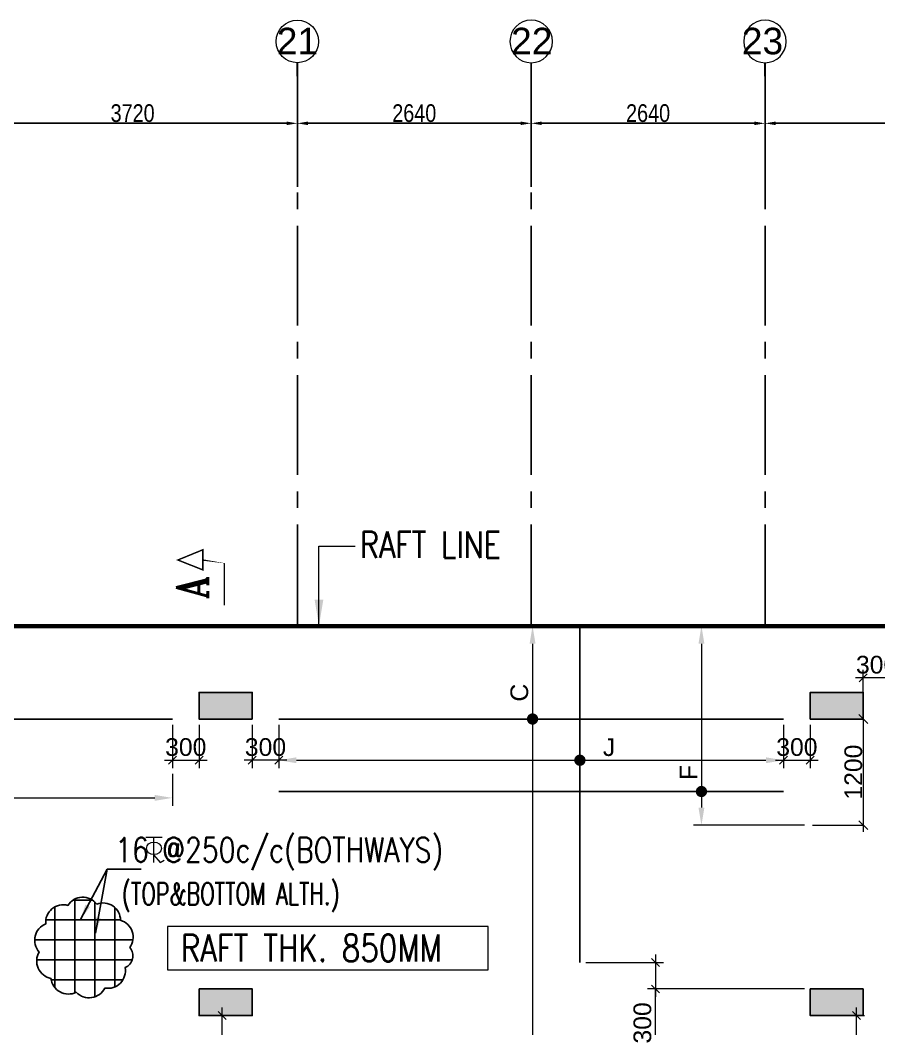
# Model space of a CAD drawing. Header units: millimetres. Extents: x 1123469 to 1752051, y -126924 to 196924.
# Drawn here: x 1596241 to 1605935, y 150644 to 162039 of the extents above; entities that cross this region are included whole.
import ezdxf
from ezdxf.enums import TextEntityAlignment as Align

# ---------------------------------------------------------------- set-up
doc = ezdxf.new("R2010")
doc.units = ezdxf.units.MM
doc.header["$LTSCALE"] = 500
doc.header["$MEASUREMENT"] = 0
doc.header["$PDMODE"] = 34
for name, pattern in [('1', [0]), ('CONTINOUS', [0]), ('DASHED2', [0.375, 0.25, -0.125]), ('Site$0$CENTER2', [1.125, 0.75, -0.125, 0.125, -0.125])]:
    doc.linetypes.add(name, pattern=pattern)
doc.layers.get('Defpoints').update_dxf_attribs({"lineweight": 0})
for name, color, linetype in [('3BEAM NO', 6, 'Continuous'), ('beam', 4, '1'), ('COL. DIM', 3, 'Continuous'), ('GRID', 7, 'Continuous'), ('GRID DIM', 7, 'Continuous'), ('reinf.', 4, 'Continuous'), ('TEX', 7, 'Continuous'), ('TEXT-20', 3, 'Continuous'), ('TOWER AREA COLUMN.', 6, 'Continuous')]:
    doc.layers.add(name, color=color, linetype=linetype)
for name, color, linetype, lineweight in [('ARWO', 1, 'Continuous', 18), ('CUT OUT', 1, 'Continuous', 13), ('dim-M', 1, 'Continuous', 15), ('FOOTING', 1, 'Continuous', 15), ('GRID NO.', 7, 'Continuous', 20), ('TEXT', 7, 'Continuous', 13), ('TOWER COL HATCH', 253, 'Continuous', 20)]:
    doc.layers.add(name, color=color, linetype=linetype, lineweight=lineweight)
doc.styles.add('2MM', font='romans.shx', dxfattribs={"width": 0.7})
doc.styles.add('3mm', font='arial.ttf')
doc.styles.add('D50', font='arial.ttf', dxfattribs={"width": 0.8})
doc.styles.add('RT', font='romant.shx', dxfattribs={"height": 8})
doc.styles.add('S-T', font='romans.shx')
doc.styles.add('ST5', font='simplex.shx', dxfattribs={"width": 0.85})
doc.dimstyles.new('INNER DIM', dxfattribs={"dimtxt": 200, "dimasz": 120, "dimexe": 25, "dimexo": 25, "dimgap": 12, "dimtad": 1, "dimdec": 0, "dimrnd": 5, "dimzin": 0, "dimdsep": 46, "dimtxsty": 'D50', "dimcen": 0.09, "dimdle": 25, "dimclrt": 6, "dimadec": 0, "dimazin": 0, "dimtfac": 1, "dimtdec": 0, "dimtofl": 0, "dimtmove": 1, "dimatfit": 3, "dimfxl": 75, "dimtolj": 1, "dimtzin": 0, "dimarcsym": 0})
doc.dimstyles.new('PARAMVEER', dxfattribs={"dimtxt": 200, "dimasz": 100, "dimexe": 0, "dimexo": 25, "dimgap": 10, "dimtad": 1, "dimdec": 0, "dimrnd": 5, "dimzin": 0, "dimdsep": 46, "dimtxsty": '3mm', "dimblk": 'OBLIQUE', "dimcen": 0.09, "dimdle": 75, "dimclrd": 1, "dimclre": 1, "dimclrt": 3, "dimadec": 0, "dimazin": 0, "dimtfac": 1, "dimtdec": 0, "dimtmove": 1, "dimatfit": 3, "dimfxl": 100, "dimtolj": 1, "dimtzin": 0, "dimlwd": 18, "dimlwe": 5, "dimarcsym": 0})
doc.dimstyles.new('RAJESH', dxfattribs={"dimtxt": 200, "dimasz": 180, "dimexe": 100, "dimexo": 250, "dimgap": 50, "dimtad": 2, "dimdec": 0, "dimzin": 1, "dimdsep": 46, "dimtxsty": '2MM', "dimblk": 'OBLIQUE', "dimcen": 0, "dimdle": 100, "dimclrd": 1, "dimclre": 1, "dimclrt": 3, "dimadec": 0, "dimazin": 0, "dimtfac": 1, "dimtdec": 0, "dimtix": 1, "dimtmove": 2, "dimatfit": 3, "dimfxl": 1, "dimtolj": 1, "dimlwd": -1, "dimarcsym": 0})
doc.dimstyles.new('S-T50', dxfattribs={"dimtxt": 110, "dimasz": 100, "dimexe": 100, "dimexo": 50, "dimgap": 50, "dimtad": 1, "dimdec": 0, "dimrnd": 5, "dimtxsty": 'S-T', "dimblk": 'OBLIQUE', "dimcen": 2.5, "dimdle": 100, "dimclrd": 1, "dimclre": 1, "dimclrt": 3, "dimadec": 0, "dimazin": 0, "dimtfac": 1, "dimtdec": 0, "dimtix": 1, "dimtmove": 2, "dimatfit": 3, "dimfxl": 1, "dimlwd": -1, "dimlwe": -1, "dimarcsym": 0})

# ---------------------------------------------------------------- blocks, each defined once
blk = doc.blocks.new('GRID MARK')
at = {"layer": 'GRID NO.', "const_width": 50}
blk.add_lwpolyline([(0, -541.264632669976), (0, -891.2646326699759)], dxfattribs=at)
at = {"layer": 'GRID NO.'}
blk.add_circle((0, 0), 541.2646326700032, dxfattribs=at)
at = {"layer": 'GRID NO.', "style": 'D50', "width": 0.8}
blk.add_attdef('Y1', text='', height=500, dxfattribs=at).set_placement((-32.59592988342047, -267.1838401062414), align=Align.CENTER)
blk = doc.blocks.new('*D496')
at = {"layer": 'Defpoints', "color": 0, "linetype": 'Continuous', "transparency": 16777216}
for p in [(1599369.951791321, 160873.7114826486), (1595649.951791321, 160131.9800918272), (1599369.951791321, 160131.9800918272)]:
    blk.add_point(p, dxfattribs=at)
at = {"layer": 'GRID DIM', "color": 0, "linetype": 'Continuous', "lineweight": -2, "transparency": 16777216}
for p, q in [((1595649.951791321, 160156.9800918272), (1595649.951791321, 160898.7114826486)), ((1599369.951791321, 160156.9800918272), (1599369.951791321, 160898.7114826486))]:
    blk.add_line(p, q, dxfattribs=at)
at = {"layer": 'GRID DIM', "linetype": 'Continuous', "lineweight": -2, "transparency": 16777216}
blk.add_line((1595769.951791321, 160873.7114826486), (1599249.951791321, 160873.7114826486), dxfattribs=at)
at = {"layer": 'GRID DIM', "linetype": 'Continuous', "transparency": 16777216}
for points in [[(1595769.951791321, 160893.7114826486), (1595769.951791321, 160853.7114826486), (1595649.951791321, 160873.7114826486)], [(1599249.951791321, 160893.7114826486), (1599249.951791321, 160853.7114826486), (1599369.951791321, 160873.7114826486)]]:
    blk.add_solid(points, dxfattribs=at)
at = {"layer": 'GRID DIM', "linetype": 'Continuous', "transparency": 16777216, "insert": (1597509.951791321, 160987.894293017), "char_height": 200, "attachment_point": 5, "style": 'D50'}
blk.add_mtext('\\A1;3720', dxfattribs=at)
blk = doc.blocks.new('*D497')
at = {"layer": 'Defpoints', "color": 0, "linetype": 'Continuous', "transparency": 16777216}
for p in [(1602009.951791321, 160873.7114826486), (1599369.951791321, 160131.9800918272), (1602009.951791321, 160131.9800918272)]:
    blk.add_point(p, dxfattribs=at)
at = {"layer": 'GRID DIM', "color": 0, "linetype": 'Continuous', "lineweight": -2, "transparency": 16777216}
for p, q in [((1599369.951791321, 160156.9800918272), (1599369.951791321, 160898.7114826486)), ((1602009.951791321, 160156.9800918272), (1602009.951791321, 160898.7114826486))]:
    blk.add_line(p, q, dxfattribs=at)
at = {"layer": 'GRID DIM', "linetype": 'Continuous', "lineweight": -2, "transparency": 16777216}
blk.add_line((1599489.951791321, 160873.7114826486), (1601889.951791321, 160873.7114826486), dxfattribs=at)
at = {"layer": 'GRID DIM', "linetype": 'Continuous', "transparency": 16777216}
for points in [[(1599489.951791321, 160893.7114826486), (1599489.951791321, 160853.7114826486), (1599369.951791321, 160873.7114826486)], [(1601889.951791321, 160893.7114826486), (1601889.951791321, 160853.7114826486), (1602009.951791321, 160873.7114826486)]]:
    blk.add_solid(points, dxfattribs=at)
at = {"layer": 'GRID DIM', "linetype": 'Continuous', "transparency": 16777216, "insert": (1600689.951791321, 160987.826080193), "char_height": 200, "attachment_point": 5, "style": 'D50'}
blk.add_mtext('\\A1;2640', dxfattribs=at)
blk = doc.blocks.new('*D498')
at = {"layer": 'Defpoints', "color": 0, "linetype": 'Continuous', "transparency": 16777216}
for p in [(1604649.951791321, 160873.7114826486), (1602009.951791321, 160131.9800918272), (1604649.951791321, 159990.093829062)]:
    blk.add_point(p, dxfattribs=at)
at = {"layer": 'GRID DIM', "color": 0, "linetype": 'Continuous', "lineweight": -2, "transparency": 16777216}
for p, q in [((1602009.951791321, 160156.9800918272), (1602009.951791321, 160898.7114826486)), ((1604649.951791321, 160015.093829062), (1604649.951791321, 160898.7114826486))]:
    blk.add_line(p, q, dxfattribs=at)
at = {"layer": 'GRID DIM', "linetype": 'Continuous', "lineweight": -2, "transparency": 16777216}
blk.add_line((1602129.951791321, 160873.7114826486), (1604529.951791321, 160873.7114826486), dxfattribs=at)
at = {"layer": 'GRID DIM', "linetype": 'Continuous', "transparency": 16777216}
for points in [[(1602129.951791321, 160893.7114826486), (1602129.951791321, 160853.7114826486), (1602009.951791321, 160873.7114826486)], [(1604529.951791321, 160893.7114826486), (1604529.951791321, 160853.7114826486), (1604649.951791321, 160873.7114826486)]]:
    blk.add_solid(points, dxfattribs=at)
at = {"layer": 'GRID DIM', "linetype": 'Continuous', "transparency": 16777216, "insert": (1603329.951791321, 160987.826080193), "char_height": 200, "attachment_point": 5, "style": 'D50'}
blk.add_mtext('\\A1;2640', dxfattribs=at)
blk = doc.blocks.new('*D499')
at = {"layer": 'Defpoints', "color": 0, "linetype": 'Continuous', "transparency": 16777216}
for p in [(1608369.951791321, 160873.7114826486), (1604649.951791321, 159990.093829062), (1608369.951791321, 159990.093829062)]:
    blk.add_point(p, dxfattribs=at)
at = {"layer": 'GRID DIM', "color": 0, "linetype": 'Continuous', "lineweight": -2, "transparency": 16777216}
for p, q in [((1604649.951791321, 160015.093829062), (1604649.951791321, 160898.7114826486)), ((1608369.951791321, 160015.093829062), (1608369.951791321, 160898.7114826486))]:
    blk.add_line(p, q, dxfattribs=at)
at = {"layer": 'GRID DIM', "linetype": 'Continuous', "lineweight": -2, "transparency": 16777216}
blk.add_line((1604769.951791321, 160873.7114826486), (1608249.951791321, 160873.7114826486), dxfattribs=at)
at = {"layer": 'GRID DIM', "linetype": 'Continuous', "transparency": 16777216}
for points in [[(1604769.951791321, 160893.7114826486), (1604769.951791321, 160853.7114826486), (1604649.951791321, 160873.7114826486)], [(1608249.951791321, 160893.7114826486), (1608249.951791321, 160853.7114826486), (1608369.951791321, 160873.7114826486)]]:
    blk.add_solid(points, dxfattribs=at)
at = {"layer": 'GRID DIM', "linetype": 'Continuous', "transparency": 16777216, "insert": (1606509.951791321, 160987.894293017), "char_height": 200, "attachment_point": 5, "style": 'D50'}
blk.add_mtext('\\A1;3720', dxfattribs=at)
blk = doc.blocks.new('3tgra')
at = {"layer": 'TOWER COL HATCH'}
h = blk.add_hatch(color=253, dxfattribs=at)
h.dxf.hatch_style = 1
h.paths.add_polyline_path([(1400720.631024875, 91121.73729159398), (1400720.631024875, 91421.73729159398), (1400120.631024875, 91421.73729159398), (1400120.631024875, 91121.73729159398)])
h = blk.add_hatch(color=253, dxfattribs=at)
h.dxf.hatch_style = 1
h.paths.add_polyline_path([(1400120.631024875, 88071.7372915938), (1400120.631024875, 87771.7372915938), (1400720.631024875, 87771.7372915938), (1400720.631024875, 88071.7372915938)])
at = {"layer": 'TOWER AREA COLUMN.', "color": 4}
for points in [[(1400720.631024875, 91121.73729159398), (1400720.631024875, 91421.73729159398), (1400120.631024875, 91421.73729159398), (1400120.631024875, 91121.73729159398)], [(1400120.631024875, 88071.7372915938), (1400120.631024875, 87771.7372915938), (1400720.631024875, 87771.7372915938), (1400720.631024875, 88071.7372915938)]]:
    blk.add_lwpolyline(points, close=True, dxfattribs=at)
blk = doc.blocks.new('A$C07511412')
at = {"layer": 'TEXT', "color": 3, "ltscale": 0.2}
for p, q in [((75.49973801989108, 115.8678531404584), (0.9697080589830877, 115.8678531404584)), ((38.23472303990275, 2.27591954172e-05), (38.23472303990275, 115.8678531404584)), ((38.23472303990275, 33.56740790698677), (67.50152007676661, 0.033050396014005)), ((67.50152007676661, 0.033050396014005), (84.94087022822349, 11.19509466551244))]:
    blk.add_line(p, q, dxfattribs=at)
blk.add_ellipse((38.23472303990275, 65.43420508177951), major_axis=(34.34102606323881, 1.676506e-10), ratio=0.8386295876947087, dxfattribs=at)
blk = doc.blocks.new('_Oblique')
at = {"color": 0, "linetype": 'ByBlock', "lineweight": -2}
blk.add_line((-0.5, -0.5), (0.5, 0.5), dxfattribs=at)
blk = doc.blocks.new('*D588')
at = {"layer": 'COL. DIM', "color": 1, "linetype": 'CONTINOUS', "lineweight": 5, "ltscale": 10, "transparency": 16777216}
for p, q in [((1598859.952104828, 154079.2285490907), (1598859.952104828, 153588.9781159425)), ((1599159.952104828, 154079.2285490907), (1599159.952104828, 153588.9781159425))]:
    blk.add_line(p, q, dxfattribs=at)
at = {"layer": 'COL. DIM', "color": 1, "lineweight": 18, "ltscale": 10, "transparency": 16777216}
blk.add_line((1599249.952104828, 153678.9781159425), (1598769.952104828, 153678.9781159425), dxfattribs=at)
at = {"layer": 'Defpoints', "color": 0, "ltscale": 10, "transparency": 16777216}
for p in [(1598859.952104828, 154144.2285490907), (1599159.952104828, 154144.2285490907), (1598859.952104828, 153678.9781159425)]:
    blk.add_point(p, dxfattribs=at)
at = {"layer": 'COL. DIM', "color": 1, "lineweight": 18, "ltscale": 10, "transparency": 16777216, "xscale": 90, "yscale": 90, "zscale": 90, "rotation": 180}
blk.add_blockref('_Oblique', (1598859.952104828, 153678.9781159425), dxfattribs=at)
at = {"layer": 'COL. DIM', "color": 1, "lineweight": 18, "ltscale": 10, "transparency": 16777216, "xscale": 90, "yscale": 90, "zscale": 90}
blk.add_blockref('_Oblique', (1599159.952104828, 153678.9781159425), dxfattribs=at)
at = {"layer": 'COL. DIM', "color": 3, "ltscale": 10, "transparency": 16777216, "insert": (1599009.952104828, 153826.1609263109), "char_height": 200, "attachment_point": 5, "style": '3mm'}
blk.add_mtext('\\A1;300', dxfattribs=at)
blk = doc.blocks.new('*D589')
at = {"layer": 'COL. DIM', "color": 1, "linetype": 'CONTINOUS', "lineweight": 5, "ltscale": 10, "transparency": 16777216}
for p, q in [((1602034.339306774, 155194.2285490907), (1601935.551950087, 155194.2285490907)), ((1601870.923940419, 149394.2285490904), (1602115.551950087, 149394.2285490904))]:
    blk.add_line(p, q, dxfattribs=at)
at = {"layer": 'COL. DIM', "color": 1, "lineweight": 18, "ltscale": 10, "transparency": 16777216}
blk.add_line((1602025.551950087, 154994.2285490907), (1602025.551950087, 149594.2285490904), dxfattribs=at)
at = {"layer": 'COL. DIM', "color": 1, "ltscale": 10, "transparency": 16777216}
for points in [[(1601992.218616754, 154994.2285490907), (1602058.88528342, 154994.2285490907), (1602025.551950087, 155194.2285490907)], [(1601992.218616754, 149594.2285490904), (1602058.88528342, 149594.2285490904), (1602025.551950087, 149394.2285490904)]]:
    blk.add_solid(points, dxfattribs=at)
at = {"layer": 'Defpoints', "color": 0, "ltscale": 10, "transparency": 16777216}
for p in [(1602099.339306774, 155194.2285490907), (1601805.923940419, 149394.2285490904), (1602025.551950087, 149394.2285490904)]:
    blk.add_point(p, dxfattribs=at)
at = {"layer": 'COL. DIM', "color": 3, "ltscale": 10, "transparency": 16777216, "insert": (1601877.141308865, 154442.1127601293), "char_height": 200, "attachment_point": 5, "rotation": 90, "style": '3mm'}
blk.add_mtext('\\A1;C', dxfattribs=at)
blk = doc.blocks.new('*D591')
at = {"layer": 'COL. DIM', "color": 1, "linetype": 'CONTINOUS', "lineweight": 5, "ltscale": 10, "transparency": 16777216}
for p, q in [((1604859.951477814, 154079.2285490906), (1604859.951477814, 153588.9781159425)), ((1605159.951477814, 154079.2285490906), (1605159.951477814, 153588.9781159425))]:
    blk.add_line(p, q, dxfattribs=at)
at = {"layer": 'COL. DIM', "color": 1, "lineweight": 18, "ltscale": 10, "transparency": 16777216}
blk.add_line((1604769.951477814, 153678.9781159425), (1605249.951477814, 153678.9781159425), dxfattribs=at)
at = {"layer": 'Defpoints', "color": 0, "ltscale": 10, "transparency": 16777216}
for p in [(1604859.951477814, 154144.2285490906), (1605159.951477814, 154144.2285490906), (1605159.951477814, 153678.9781159425)]:
    blk.add_point(p, dxfattribs=at)
at = {"layer": 'COL. DIM', "color": 1, "lineweight": 18, "ltscale": 10, "transparency": 16777216, "xscale": 90, "yscale": 90, "zscale": 90, "rotation": 180}
blk.add_blockref('_Oblique', (1604859.951477814, 153678.9781159425), dxfattribs=at)
at = {"layer": 'COL. DIM', "color": 1, "lineweight": 18, "ltscale": 10, "transparency": 16777216, "xscale": 90, "yscale": 90, "zscale": 90}
blk.add_blockref('_Oblique', (1605159.951477814, 153678.9781159425), dxfattribs=at)
at = {"layer": 'COL. DIM', "color": 3, "ltscale": 10, "transparency": 16777216, "insert": (1605009.951477814, 153826.1609263108), "char_height": 200, "attachment_point": 5, "style": '3mm'}
blk.add_mtext('\\A1;300', dxfattribs=at)
blk = doc.blocks.new('*D594')
at = {"layer": 'COL. DIM', "color": 1, "linetype": 'CONTINOUS', "lineweight": 5, "ltscale": 10, "transparency": 16777216}
for p, q in [((1597959.952104828, 154079.2285490906), (1597959.952104828, 153588.9781159425)), ((1598259.952104828, 154079.2285490906), (1598259.952104828, 153588.9781159425))]:
    blk.add_line(p, q, dxfattribs=at)
at = {"layer": 'COL. DIM', "color": 1, "lineweight": 18, "ltscale": 10, "transparency": 16777216}
blk.add_line((1597869.952104828, 153678.9781159425), (1598349.952104828, 153678.9781159425), dxfattribs=at)
at = {"layer": 'Defpoints', "color": 0, "ltscale": 10, "transparency": 16777216}
for p in [(1597959.952104828, 154144.2285490906), (1598259.952104828, 154144.2285490906), (1598259.952104828, 153678.9781159425)]:
    blk.add_point(p, dxfattribs=at)
at = {"layer": 'COL. DIM', "color": 1, "lineweight": 18, "ltscale": 10, "transparency": 16777216, "xscale": 90, "yscale": 90, "zscale": 90, "rotation": 180}
blk.add_blockref('_Oblique', (1597959.952104828, 153678.9781159425), dxfattribs=at)
at = {"layer": 'COL. DIM', "color": 1, "lineweight": 18, "ltscale": 10, "transparency": 16777216, "xscale": 90, "yscale": 90, "zscale": 90}
blk.add_blockref('_Oblique', (1598259.952104828, 153678.9781159425), dxfattribs=at)
at = {"layer": 'COL. DIM', "color": 3, "ltscale": 10, "transparency": 16777216, "insert": (1598109.952104828, 153826.1609263108), "char_height": 200, "attachment_point": 5, "style": '3mm'}
blk.add_mtext('\\A1;300', dxfattribs=at)
blk = doc.blocks.new('*D599')
at = {"layer": 'COL. DIM', "color": 1, "lineweight": 18, "ltscale": 10, "transparency": 16777216}
for p, q in [((1598522.381673408, 150404.2285490906), (1598522.381673408, 150884.2285490905)), ((1598522.381673408, 149846.7995574721), (1598522.381673408, 150494.2285490906))]:
    blk.add_line(p, q, dxfattribs=at)
at = {"layer": 'COL. DIM', "color": 1, "linetype": 'CONTINOUS', "lineweight": 5, "ltscale": 10, "transparency": 16777216}
for p, q in [((1598794.952104829, 150794.2285490905), (1598432.381673408, 150794.2285490905)), ((1598738.041066448, 150494.2285490906), (1598432.381673408, 150494.2285490906))]:
    blk.add_line(p, q, dxfattribs=at)
at = {"layer": 'Defpoints', "color": 0, "ltscale": 10, "transparency": 16777216}
for p in [(1598522.381673408, 150794.2285490905), (1598859.952104829, 150794.2285490905), (1598803.041066448, 150494.2285490906)]:
    blk.add_point(p, dxfattribs=at)
at = {"layer": 'COL. DIM', "color": 1, "lineweight": 18, "ltscale": 10, "transparency": 16777216, "xscale": 90, "yscale": 90, "zscale": 90}
for p, rotation in [((1598522.381673408, 150794.2285490905), 90), ((1598522.381673408, 150494.2285490906), 270)]:
    blk.add_blockref('_Oblique', p, dxfattribs=dict(at, rotation=rotation))
at = {"layer": 'COL. DIM', "color": 3, "ltscale": 10, "transparency": 16777216, "insert": (1598375.198863039, 150112.3316174989), "char_height": 200, "attachment_point": 5, "rotation": 90, "style": '3mm'}
blk.add_mtext('\\A1;300', dxfattribs=at)
blk = doc.blocks.new('*D666')
at = {"layer": 'COL. DIM', "color": 1, "linetype": 'CONTINOUS', "lineweight": 5, "ltscale": 10, "transparency": 16777216}
for p, q in [((1599159.952104828, 153949.1555873389), (1599159.952104828, 153588.2615612255)), ((1604859.951477814, 153949.1555873389), (1604859.951477814, 153588.2615612255))]:
    blk.add_line(p, q, dxfattribs=at)
at = {"layer": 'COL. DIM', "color": 1, "lineweight": 18, "ltscale": 10, "transparency": 16777216}
blk.add_line((1599359.952104828, 153678.2615612255), (1604659.951477814, 153678.2615612255), dxfattribs=at)
at = {"layer": 'COL. DIM', "color": 1, "ltscale": 10, "transparency": 16777216}
for points in [[(1599359.952104828, 153711.5948945588), (1599359.952104828, 153644.9282278921), (1599159.952104828, 153678.2615612255)], [(1604659.951477814, 153711.5948945588), (1604659.951477814, 153644.9282278921), (1604859.951477814, 153678.2615612255)]]:
    blk.add_solid(points, dxfattribs=at)
at = {"layer": 'Defpoints', "color": 0, "ltscale": 10, "transparency": 16777216}
for p in [(1599159.952104828, 154014.1555873389), (1604859.951477814, 154014.1555873389), (1604859.951477814, 153678.2615612255)]:
    blk.add_point(p, dxfattribs=at)
at = {"layer": 'COL. DIM', "color": 3, "ltscale": 10, "transparency": 16777216, "insert": (1602889.313110469, 153824.9668818257), "char_height": 200, "attachment_point": 5, "style": '3mm'}
blk.add_mtext('\\A1;J', dxfattribs=at)
blk = doc.blocks.new('*D667')
at = {"layer": 'COL. DIM', "color": 1, "linetype": 'CONTINOUS', "lineweight": 5, "ltscale": 10, "transparency": 16777216}
for p, q in [((1593869.952104828, 153523.9781159425), (1593869.952104828, 153163.0840898291)), ((1597959.952104828, 153523.9781159425), (1597959.952104828, 153163.0840898291))]:
    blk.add_line(p, q, dxfattribs=at)
at = {"layer": 'COL. DIM', "color": 1, "lineweight": 18, "ltscale": 10, "transparency": 16777216}
blk.add_line((1594069.952104828, 153253.0840898291), (1597759.952104828, 153253.0840898291), dxfattribs=at)
at = {"layer": 'COL. DIM', "color": 1, "ltscale": 10, "transparency": 16777216}
for points in [[(1594069.952104828, 153286.4174231624), (1594069.952104828, 153219.7507564957), (1593869.952104828, 153253.0840898291)], [(1597759.952104828, 153286.4174231624), (1597759.952104828, 153219.7507564957), (1597959.952104828, 153253.0840898291)]]:
    blk.add_solid(points, dxfattribs=at)
at = {"layer": 'Defpoints', "color": 0, "ltscale": 10, "transparency": 16777216}
for p in [(1593869.952104828, 153588.9781159425), (1597959.952104828, 153588.9781159425), (1597959.952104828, 153253.0840898291)]:
    blk.add_point(p, dxfattribs=at)
at = {"layer": 'COL. DIM', "color": 3, "ltscale": 10, "transparency": 16777216, "insert": (1594867.305001239, 153399.7894104293), "char_height": 200, "attachment_point": 5, "style": '3mm'}
blk.add_mtext('\\A1;J', dxfattribs=at)
blk = doc.blocks.new('*D853')
at = {"layer": 'COL. DIM', "color": 1, "lineweight": 18, "ltscale": 10, "transparency": 16777216}
for p, q in [((1603413.714153944, 151484.2285490904), (1603413.714153944, 151004.2285490906)), ((1603413.714153944, 150445.447210782), (1603413.714153944, 151094.2285490906))]:
    blk.add_line(p, q, dxfattribs=at)
at = {"layer": 'COL. DIM', "color": 1, "linetype": 'CONTINOUS', "lineweight": 5, "ltscale": 10, "transparency": 16777216}
for p, q in [((1602625.230811922, 151394.2285490904), (1603503.714153944, 151394.2285490904)), ((1605094.951477815, 151094.2285490906), (1603323.714153944, 151094.2285490906))]:
    blk.add_line(p, q, dxfattribs=at)
at = {"layer": 'Defpoints', "color": 0, "ltscale": 10, "transparency": 16777216}
for p in [(1602560.230811922, 151394.2285490904), (1603413.714153944, 151094.2285490906), (1605159.951477815, 151094.2285490906)]:
    blk.add_point(p, dxfattribs=at)
at = {"layer": 'COL. DIM', "color": 1, "lineweight": 18, "ltscale": 10, "transparency": 16777216, "xscale": 90, "yscale": 90, "zscale": 90}
for p, rotation in [((1603413.714153944, 151394.2285490904), 90), ((1603413.714153944, 151094.2285490906), 270)]:
    blk.add_blockref('_Oblique', p, dxfattribs=dict(at, rotation=rotation))
at = {"layer": 'COL. DIM', "color": 3, "ltscale": 10, "transparency": 16777216, "insert": (1603266.531343575, 150710.9792708088), "char_height": 200, "attachment_point": 5, "rotation": 90, "style": '3mm'}
blk.add_mtext('\\A1;300', dxfattribs=at)
blk = doc.blocks.new('*D854')
at = {"layer": 'beam', "color": 1, "lineweight": 18, "ltscale": 10, "transparency": 16777216}
blk.add_line((1605759.951477819, 154219.2285490907), (1605759.951477819, 152869.2285490907), dxfattribs=at)
at = {"layer": 'beam', "color": 1, "lineweight": 5, "ltscale": 10, "transparency": 16777216}
for p, q in [((1605390.041071597, 154144.2285490907), (1605759.951477819, 154144.2285490907)), ((1605184.951477815, 152944.2285490907), (1605759.951477819, 152944.2285490907))]:
    blk.add_line(p, q, dxfattribs=at)
at = {"layer": 'Defpoints', "color": 0, "ltscale": 10, "transparency": 16777216}
for p in [(1605365.041071597, 154144.2285490907), (1605159.951477815, 152944.2285490907), (1605759.951477819, 152944.2285490907)]:
    blk.add_point(p, dxfattribs=at)
at = {"layer": 'beam', "color": 1, "lineweight": 18, "ltscale": 10, "transparency": 16777216, "xscale": 100, "yscale": 100, "zscale": 100}
for p, rotation in [((1605759.951477819, 154144.2285490907), 90), ((1605759.951477819, 152944.2285490907), 270)]:
    blk.add_blockref('_Oblique', p, dxfattribs=dict(at, rotation=rotation))
at = {"layer": 'beam', "color": 3, "ltscale": 10, "transparency": 16777216, "insert": (1605647.836880274, 153544.2285490902), "char_height": 200, "attachment_point": 5, "rotation": 90, "style": '3mm'}
blk.add_mtext('\\A1;1200', dxfattribs=at)
blk = doc.blocks.new('*D855')
at = {"layer": 'COL. DIM', "color": 1, "linetype": 'CONTINOUS', "lineweight": 5, "ltscale": 10, "transparency": 16777216}
for p, q in [((1603941.106193433, 155194.2285490907), (1603842.318836753, 155194.2285490907)), ((1605094.951477815, 152944.2285490907), (1603842.318836753, 152944.2285490907))]:
    blk.add_line(p, q, dxfattribs=at)
at = {"layer": 'COL. DIM', "color": 1, "lineweight": 18, "ltscale": 10, "transparency": 16777216}
blk.add_line((1603932.318836753, 154994.2285490907), (1603932.318836753, 153144.2285490907), dxfattribs=at)
at = {"layer": 'COL. DIM', "color": 1, "ltscale": 10, "transparency": 16777216}
for points in [[(1603898.985503419, 154994.2285490907), (1603965.652170086, 154994.2285490907), (1603932.318836753, 155194.2285490907)], [(1603898.985503419, 153144.2285490907), (1603965.652170086, 153144.2285490907), (1603932.318836753, 152944.2285490907)]]:
    blk.add_solid(points, dxfattribs=at)
at = {"layer": 'Defpoints', "color": 0, "ltscale": 10, "transparency": 16777216}
for p in [(1604006.106193433, 155194.2285490907), (1603932.318836753, 152944.2285490907), (1605159.951477815, 152944.2285490907)]:
    blk.add_point(p, dxfattribs=at)
at = {"layer": 'COL. DIM', "color": 3, "ltscale": 10, "transparency": 16777216, "insert": (1603787.318836748, 153539.8161721904), "char_height": 200, "attachment_point": 5, "rotation": 90, "style": '3mm'}
blk.add_mtext('\\A1;F', dxfattribs=at)
blk = doc.blocks.new('*D1120')
at = {"layer": 'COL. DIM', "color": 1, "linetype": 'CONTINOUS', "lineweight": 5, "ltscale": 10, "transparency": 16777216}
for p, q in [((1605759.952104695, 154209.2285490906), (1605759.952104695, 154699.4789822387)), ((1606059.952104695, 154209.2285490906), (1606059.952104695, 154699.4789822387))]:
    blk.add_line(p, q, dxfattribs=at)
at = {"layer": 'COL. DIM', "color": 1, "lineweight": 18, "ltscale": 10, "transparency": 16777216}
blk.add_line((1606149.952104695, 154609.4789822387), (1605669.952104695, 154609.4789822387), dxfattribs=at)
at = {"layer": 'Defpoints', "color": 0, "ltscale": 10, "transparency": 16777216}
for p in [(1605759.952104695, 154609.4789822387), (1605759.952104695, 154144.2285490906), (1606059.952104695, 154144.2285490906)]:
    blk.add_point(p, dxfattribs=at)
at = {"layer": 'COL. DIM', "color": 1, "lineweight": 18, "ltscale": 10, "transparency": 16777216, "xscale": 90, "yscale": 90, "zscale": 90, "rotation": 180}
blk.add_blockref('_Oblique', (1605759.952104695, 154609.4789822387), dxfattribs=at)
at = {"layer": 'COL. DIM', "color": 1, "lineweight": 18, "ltscale": 10, "transparency": 16777216, "xscale": 90, "yscale": 90, "zscale": 90}
blk.add_blockref('_Oblique', (1606059.952104695, 154609.4789822387), dxfattribs=at)
at = {"layer": 'COL. DIM', "color": 3, "ltscale": 10, "transparency": 16777216, "insert": (1605909.952104695, 154756.6617926071), "char_height": 200, "attachment_point": 5, "style": '3mm'}
blk.add_mtext('\\A1;300', dxfattribs=at)
blk = doc.blocks.new('*D1125')
at = {"layer": 'COL. DIM', "color": 1, "lineweight": 18, "ltscale": 10, "transparency": 16777216}
for p, q in [((1605683.026270101, 150404.2285490906), (1605683.026270101, 150884.2285490905)), ((1605683.026270101, 149846.7995574721), (1605683.026270101, 150494.2285490906))]:
    blk.add_line(p, q, dxfattribs=at)
at = {"layer": 'COL. DIM', "color": 1, "linetype": 'CONTINOUS', "lineweight": 5, "ltscale": 10, "transparency": 16777216}
for p, q in [((1605224.952104696, 150794.2285490905), (1605773.026270101, 150794.2285490905)), ((1605281.863143076, 150494.2285490906), (1605773.026270101, 150494.2285490906))]:
    blk.add_line(p, q, dxfattribs=at)
at = {"layer": 'Defpoints', "color": 0, "ltscale": 10, "transparency": 16777216}
for p in [(1605159.952104696, 150794.2285490905), (1605683.026270101, 150794.2285490905), (1605216.863143076, 150494.2285490906)]:
    blk.add_point(p, dxfattribs=at)
at = {"layer": 'COL. DIM', "color": 1, "lineweight": 18, "ltscale": 10, "transparency": 16777216, "xscale": 90, "yscale": 90, "zscale": 90}
for p, rotation in [((1605683.026270101, 150794.2285490905), 90), ((1605683.026270101, 150494.2285490906), 270)]:
    blk.add_blockref('_Oblique', p, dxfattribs=dict(at, rotation=rotation))
at = {"layer": 'COL. DIM', "color": 3, "ltscale": 10, "transparency": 16777216, "insert": (1605535.843459733, 150112.3316174989), "char_height": 200, "attachment_point": 5, "rotation": 90, "style": '3mm'}
blk.add_mtext('\\A1;300', dxfattribs=at)

msp = doc.modelspace()

# ---------------------------------------------------------------- hatches: boundary and pattern name
at = {"layer": 'TEX', "linetype": 'DASHED2'}
h = msp.add_hatch(dxfattribs=at)
h.set_pattern_fill('ANSI37', color=4, scale=1800.629999999999, angle=44.99999999998088, style=0)
h.set_pattern_definition([(90, (691590.583574465, -929854.6329700784), (-225.0787499999999, 7.51373363527818e-11), []), (179.9999999999809, (691590.583574465, -929854.6329700784), (-7.515353672715719e-11, -225.0787499999997), [])])
h.paths.add_polyline_path([(1597104.598615682, 152054.1568707628, 0.52056705), (1596779.025698524, 152038.4347597181, 0.52056705), (1596528.859117351, 151829.4811983062, 0.52056705), (1596455.405319572, 151511.913176059, 0.5205670499999998), (1596588.409858199, 151214.3317554906, 0.5205670500000004), (1596874.011752941, 151057.2443056983, 0.5205670500000003), (1597196.554815054, 151104.2643253219, 0.5205670499999995), (1597425.42330999, 151336.3507772918, 0.5205670500000006), (1597477.446927106, 151561.2681770425, 0.5205670499999998), (1597373.735176426, 151870.2807689094, 0.5205670500000001)])

# ---------------------------------------------------------------- linework, layer by layer
at = {"layer": '3BEAM NO', "color": 4}
msp.add_line((1598303.008167966, 156056.2867243878, -7.851765953681421e-07), (1598303.008167966, 155828.9342581278, -7.843609217417224e-07), dxfattribs=at)
at = {"layer": '3BEAM NO', "color": 4, "extrusion": (-3.227238060428332e-09, -4.963612873298862e-18, 1), "const_width": 15.97339125}
for points, elevation in [([(1598303.008167961, 156056.2867243813), (1598303.008167961, 155828.9342581212), (1598020.760281438, 155940.4325012036), (1598303.008167961, 156056.2867243813)], -0.005158889477436978), ([(1598303.008167964, 155940.4325012529), (1598545.431876669, 155940.4325012483), (1598545.43187667, 155429.917270207)], -0.005158886659847728)]:
    msp.add_lwpolyline(points, dxfattribs=dict(at, elevation=elevation))
at = {"layer": 'dim-M', "color": 4, "ltscale": 10, "const_width": 63.75}
for points in [[(1601993.676950055, 154144.2285490907, 1), (1602057.426950055, 154144.2285490907, 1)], [(1602528.355811921, 153678.2615612255, 1), (1602592.105811921, 153678.2615612255, 1)], [(1603900.443836745, 153324.8550502182, 1), (1603964.193836745, 153324.8550502182, 1)]]:
    msp.add_lwpolyline(points, format="xyb", close=True, dxfattribs=at)
at = {"layer": 'FOOTING', "color": 3, "ltscale": 10, "const_width": 50}
msp.add_lwpolyline([(1615099.951473276, 139394.2285481437), (1588919.952109366, 139394.2285481436), (1588919.952109366, 126979.2510576845), (1580364.952102668, 126979.2510576845), (1580364.952102668, 126464.2510576846), (1571584.95210535, 126464.2510576846), (1571584.95210535, 126979.2510576845), (1563029.952093322, 126979.2510576845), (1563029.952093322, 148629.3879190959), (1574119.940064752, 148629.3879190959), (1574119.940064752, 158914.0730525188), (1582994.940221473, 158914.0730525188), (1582994.939908032, 157414.0730525182), (1586944.940064752, 157414.0730525182), (1586944.940064752, 156599.2285490907), (1588639.952104828, 156599.2285490907), (1588639.952104828, 155194.2285490906), (1615379.951477814, 155194.2285490906)], dxfattribs=at)
at = {"layer": 'GRID', "color": 16, "linetype": 'Site$0$CENTER2', "ltscale": 3}
for points in [[(1599369.951791321, 161403.6354503802), (1599369.951791321, 155194.2285490906)], [(1602009.951791321, 161403.6354503802), (1602009.951791321, 155194.2285490906)], [(1604649.951791321, 161403.6354503802), (1604649.951791321, 155194.2285490906)]]:
    msp.add_lwpolyline(points, dxfattribs=at)
at = {"layer": 'reinf.', "color": 4, "ltscale": 1.4}
for p, q in [((1602560.230811921, 155194.2285490906), (1602560.230811921, 151394.2285490904)), ((1593869.952104828, 154144.2285490907), (1597959.952104828, 154144.2285490906)), ((1599159.952104828, 154144.2285490907), (1604859.951477814, 154144.2285490906)), ((1599159.952104828, 153324.8550502183), (1604859.951477814, 153324.8550502182))]:
    msp.add_line(p, q, dxfattribs=at)
at = {"layer": 'TEX', "color": 2, "elevation": 0.0319103377877844}
msp.add_lwpolyline([(1597477.446927106, 151561.2681770425, 0.52056705), (1597373.735176426, 151870.2807689094, 0.52056705), (1597104.598615682, 152054.1568707628, 0.52056705), (1596779.025698524, 152038.4347597181, 0.52056705), (1596528.859117351, 151829.4811983062, 0.52056705), (1596455.405319572, 151511.913176059, 0.52056705), (1596588.409858199, 151214.3317554906, 0.52056705), (1596874.011752941, 151057.2443056983, 0.52056705), (1597196.554815054, 151104.2643253219, 0.52056705), (1597425.42330999, 151336.3507772918, 0.52056705)], format="xyb", close=True, dxfattribs=at)
at = {"layer": 'TEXT', "color": 1}
msp.add_lwpolyline([(1597905.439381977, 151311.9123236202), (1601523.104909253, 151311.9123236202), (1601523.104909253, 151800.7748077876), (1597905.439381977, 151800.7748077876)], close=True, dxfattribs=at)

# ---------------------------------------------------------------- block references
at = {"layer": 'CUT OUT', "color": 4}
msp.add_blockref('3tgra', (198139.3210799526, 63022.49125749664), dxfattribs=at)
at = {"layer": 'CUT OUT', "color": 4, "xscale": -1}
msp.add_blockref('3tgra', (3005880.582502689, 63022.49125749664), dxfattribs=at)
at = {"layer": 'GRID NO.'}
ref = msp.add_blockref('GRID MARK', (1599369.951791321, 161798.9291402649), dxfattribs=dict(at, xscale=0.4435200000032785, yscale=0.4435200000032785, zscale=0.4435200000032785))
ref.add_attrib('Y1', '21', dxfattribs={"height": 300, "style": 'D50'}).set_placement((1599370.987738119, 161653.3548247448), align=Align.CENTER)
ref = msp.add_blockref('GRID MARK', (1602009.951791321, 161798.9291402649), dxfattribs=dict(at, xscale=-0.4435200000032785, yscale=0.4435200000032785, zscale=0.4435200000032785))
ref.add_attrib('Y1', '22', dxfattribs={"height": 300, "style": 'D50'}).set_placement((1602016.69210646, 161653.3548247448), align=Align.CENTER)
ref = msp.add_blockref('GRID MARK', (1604649.951791321, 161798.9291402649), dxfattribs=dict(at, xscale=-0.4435200000032785, yscale=0.4435200000032785, zscale=0.4435200000032785))
ref.add_attrib('Y1', '23', dxfattribs={"height": 300, "style": 'D50'}).set_placement((1604621.698927742, 161653.3548247448), align=Align.CENTER)
at = {"layer": 'reinf.', "color": 3, "xscale": 2.455512039427644, "yscale": 2.455512039427644, "zscale": 2.455512039427644}
msp.add_blockref('A$C07511412', (1597656.808166715, 152522.5175169147, 0.03191014030179368), dxfattribs=at)

# ---------------------------------------------------------------- texts
at = {"layer": 'TEXT', "color": 2, "style": 'ST5', "width": 0.8}
for s, height, p in [('RAFT LINE', 300, (1600074.902399084, 155963.287507697)), ('RAFT THK. 850MM', 304.7219999999998, (1598054.181422495, 151405.0458522733))]:
    msp.add_text(s, height=height, dxfattribs=at).set_placement(p)
at = {"layer": 'TEXT', "color": 3, "style": 'ST5'}
for s, height, width, p in [('16 @250c/c(BOTHWAYS)', 277.0199999999998, 0.8, (1597313.152052329, 152527.6828237167, 0.03191132584051764)), ('(TOP&BOTTOM ALTH.)', 246.2399999999999, 0.7, (1597387.468624208, 152046.3044765938, 0.03191033778778422))]:
    msp.add_text(s, height=height, dxfattribs=dict(at, width=width)).set_placement(p)
at = {"layer": 'TEXT-20', "color": 7, "lineweight": 20, "ltscale": 0.2, "style": 'RT', "width": 0.85}
msp.add_text('A', height=359.401303125, rotation=90.00000002668041, dxfattribs=at).set_placement((1598359.629102079, 155497.8685143471, 0.01387790206817088))

# ---------------------------------------------------------------- dimensions: what is measured, and where the dimension line sits
at = {"layer": 'beam', "color": 4, "ltscale": 10}
dim = msp.add_linear_dim(base=(1605759.951477819, 152944.2285490907), p1=(1605365.041071596, 154144.2285490907), p2=(1605159.951477814, 152944.2285490906), angle=90, dimstyle='PARAMVEER', override={"dimpost": '\\X', "dimfxl": 4, "dimarcsym": 1}, dxfattribs=at)
dim.commit()
dim.dimension.update_dxf_attribs({"geometry": '*D854', "text_midpoint": (1605647.836880274, 153544.2285490902)})
at = {"layer": 'COL. DIM', "color": 6, "ltscale": 10}
for base, p1, p2, text, picture, middle in [((1602025.551950087, 149394.2285490904), (1602099.339306773, 155194.2285490906), (1601805.923940418, 149394.2285490904), 'C', '*D589', (1602025.551950065, 154442.1127601293)), ((1603932.318836753, 152944.2285490907), (1604006.106193432, 155194.2285490906), (1605159.951477814, 152944.2285490906), 'F', '*D855', (1603932.318836748, 153539.8161721904))]:
    dim = msp.add_linear_dim(base=base, p1=p1, p2=p2, angle=90, text=text, dimstyle='PARAMVEER', override={"dimasz": 200, "dimexe": 90, "dimexo": 65, "dimgap": 45, "dimpost": '\\X', "dimsah": 1, "dimdle": 90, "dimfxl": 0.18, "dimarcsym": 1}, dxfattribs=at)
    dim.commit()
    dim.dimension.update_dxf_attribs({"geometry": picture, "text_midpoint": middle, "dimtype": 160})
for base, p1, p2, angle, picture, middle in [((1605759.952104695, 154609.4789822387), (1606059.952104695, 154144.2285490906), (1605759.952104695, 154144.2285490906), 180, '*D1120', (1605909.952104695, 154609.4789822387)), ((1598859.952104828, 153678.9781159425), (1599159.952104828, 154144.2285490907), (1598859.952104828, 154144.2285490907), 180, '*D588', (1599009.952104828, 153678.9781159425)), ((1603413.714153944, 151094.2285490906), (1602560.230811921, 151394.2285490904), (1605159.951477814, 151094.2285490905), 90, '*D853', (1603413.714153941, 150710.9792708088)), ((1598522.381673408, 150794.2285490905), (1598803.041066447, 150494.2285490905), (1598859.952104828, 150794.2285490904), 270, '*D599', (1598522.381673398, 150112.3316174989)), ((1605683.026270101, 150794.2285490905), (1605216.863143075, 150494.2285490905), (1605159.952104695, 150794.2285490904), 270, '*D1125', (1605497.522536124, 150112.3316174989))]:
    dim = msp.add_linear_dim(base=base, p1=p1, p2=p2, angle=angle, dimstyle='PARAMVEER', override={"dimasz": 90, "dimexe": 90, "dimexo": 65, "dimgap": 45, "dimpost": '\\X', "dimdle": 90, "dimfxl": 0.18, "dimarcsym": 1}, dxfattribs=at)
    dim.commit()
    dim.dimension.update_dxf_attribs({"geometry": picture, "text_midpoint": middle, "dimtype": 160})
for base, p1, p2, picture, middle in [((1598259.952104828, 153678.9781159425), (1597959.952104828, 154144.2285490906), (1598259.952104828, 154144.2285490906), '*D594', (1598109.952104828, 153678.9781159425)), ((1605159.951477814, 153678.9781159425), (1604859.951477814, 154144.2285490906), (1605159.951477814, 154144.2285490906), '*D591', (1605009.951477814, 153678.9781159425))]:
    dim = msp.add_linear_dim(base=base, p1=p1, p2=p2, dimstyle='PARAMVEER', override={"dimasz": 90, "dimexe": 90, "dimexo": 65, "dimgap": 45, "dimpost": '\\X', "dimdle": 90, "dimfxl": 0.18, "dimarcsym": 1}, dxfattribs=at)
    dim.commit()
    dim.dimension.update_dxf_attribs({"geometry": picture, "text_midpoint": middle, "dimtype": 160})
for base, p1, p2, picture, middle in [((1604859.951477814, 153678.2615612255), (1599159.952104828, 154014.1555873389), (1604859.951477814, 154014.1555873389), '*D666', (1602889.313110469, 153678.2615612255)), ((1597959.952104828, 153253.0840898291), (1593869.952104828, 153588.9781159425), (1597959.952104828, 153588.9781159425), '*D667', (1594867.305001239, 153253.0840898291))]:
    dim = msp.add_linear_dim(base=base, p1=p1, p2=p2, text='J', dimstyle='PARAMVEER', override={"dimasz": 200, "dimexe": 90, "dimexo": 65, "dimgap": 45, "dimpost": '\\X', "dimsah": 1, "dimdle": 90, "dimfxl": 0.18, "dimarcsym": 1}, dxfattribs=at)
    dim.commit()
    dim.dimension.update_dxf_attribs({"geometry": picture, "text_midpoint": middle, "dimtype": 160})
at = {"layer": 'GRID DIM', "color": 0, "linetype": 'Continuous'}
for base, p1, p2, picture, middle in [((1599369.951791321, 160873.7114826486), (1595649.951791321, 160131.9800918272), (1599369.951791321, 160131.9800918272), '*D496', (1597509.951791321, 160987.894293017)), ((1602009.951791321, 160873.7114826486), (1599369.951791321, 160131.9800918272), (1602009.951791321, 160131.9800918272), '*D497', (1600689.951791321, 160987.826080193)), ((1604649.951791321, 160873.7114826486), (1602009.951791321, 160131.9800918272), (1604649.951791321, 159990.093829062), '*D498', (1603329.951791321, 160987.826080193)), ((1608369.951791321, 160873.7114826486), (1604649.951791321, 159990.093829062), (1608369.951791321, 159990.093829062), '*D499', (1606509.951791321, 160987.894293017))]:
    dim = msp.add_linear_dim(base=base, p1=p1, p2=p2, dimstyle='INNER DIM', override={"dimclrd": 256, "dimclrt": 256}, dxfattribs=at)
    dim.commit()
    dim.dimension.update_dxf_attribs({"geometry": picture, "text_midpoint": middle})

# ---------------------------------------------------------------- leaders
at = {"layer": 'ARWO', "color": 2, "linetype": 'CONTINOUS', "ltscale": 10}
msp.add_leader([(1599613.980131645, 155194.2285490906), (1599613.980131645, 156098.5640695777), (1600021.926924945, 156098.5640695777)], dimstyle='RAJESH', override={"dimasz": 300, "dimtad": 0, "dimfxl": 100}, dxfattribs=at)
at = {"layer": 'TEX'}
for points, override in [([(1596920.546360061, 151878.9935963488, 0.03191033778530896), (1597222.688715167, 152446.4954707857, 0.03191033778740818), (1597607.602284116, 152446.4954707857, 0.03191033778740772)], {"dimasz": 175, "dimgap": 50, "dimtad": 0}), ([(1597091.26293976, 151726.6351889852, 0.03191033778474461), (1597222.688715167, 152446.4954707857, 0.03191033778740772)], {"dimasz": 175, "dimtad": 0})]:
    msp.add_leader(points, dimstyle='S-T50', override=override, dxfattribs=at)

doc.saveas('drawing.dxf')
